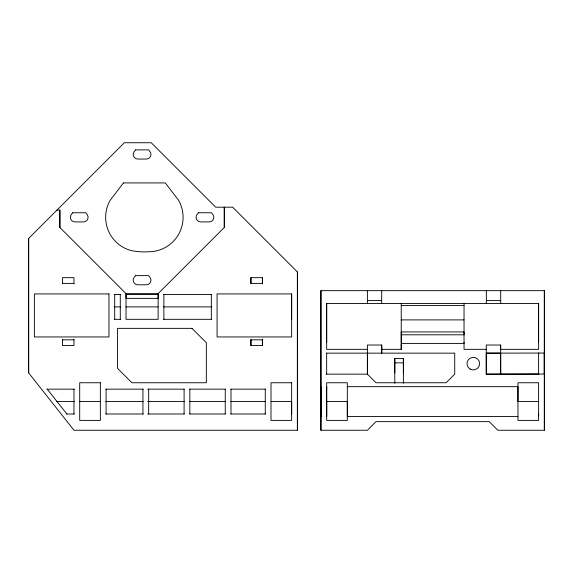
<?xml version="1.0" encoding="UTF-8"?>
<svg xmlns="http://www.w3.org/2000/svg" width="573" height="573" viewBox="0 0 573 573"><rect width="100%" height="100%" fill="white"/><g stroke="black" fill="none" stroke-linecap="round" stroke-linejoin="round"><path stroke-width="0.86" d="M28.65 372.894L28.65 238.411L124.32 142.741L151.236 142.741L215.692 207.197L232.659 207.197L297.394 271.924L297.394 430.259L73.967 430.259L28.65 372.894L28.65 238.411M224.294 227.474L224.294 207.197L224.294 227.474L158.141 293.627L126.017 293.627L59.864 227.474L59.864 210.062L56.999 210.062M120.28 319.311L120.28 294.472M126.017 293.627L126.017 319.311L158.141 319.311L158.141 293.627L158.141 298.375L126.017 298.375L126.017 294.472L158.141 294.472M250.924 345.562L250.924 339.825L262.398 339.825L262.398 345.562L250.924 345.562L250.924 339.381M250.924 283.843L250.924 277.661L262.398 277.661L262.398 283.9M262.398 345.412L262.398 339.173M291.657 413.993L291.657 401.573L271 401.573M291.65 319.311L291.65 294.472M297.387 430.259L297.394 271.924M320.93 430.259L320.93 290.661L544.35 290.661L544.35 430.259L497.83 430.259L489.227 421.649L376.003 421.649L367.4 430.259L320.93 430.259L320.93 290.661M326.667 374.148L326.667 353.154M539 374.047L486.276 374.148L486.276 345.025L500.652 345.025L500.652 349.337L538.613 349.337L538.613 303.468L326.667 303.468L326.667 349.337L367.4 349.337M347.317 386.668L347.317 420.396L326.667 420.396L326.667 382.75L347.317 382.75L347.317 386.668L517.963 386.668L517.963 401.573L538.613 401.573M367.4 374.778L367.4 352.409M381.74 345.025L381.74 353.154L381.74 345.025L367.4 345.025L367.4 374.148L376.003 382.75L446.116 382.75L454.726 374.148L454.726 353.154L326.288 353.154M394.776 372.894L394.776 358.548L403.385 358.548L403.385 383.323M381.74 349.337L401.236 349.337L401.236 331.939L464.037 331.939L464.037 334.797L401.236 334.797M403.385 372.894L403.385 358.548M464.037 342.339L464.037 349.337L486.276 349.337M500.702 303.468L500.702 290.661M517.963 416.478L517.963 382.75L538.613 382.75L538.613 420.396L517.963 420.396L517.963 416.478L347.317 416.478L347.317 401.573L326.667 401.573L326.66 416.478L326.674 386.668L326.667 389.153M381.661 303.468L381.74 290.661M538.606 374.047L544.343 374.04L544.336 353.047L538.599 353.054L538.606 374.047L497.88 374.148L486.276 374.148L486.276 353.154L538.949 353.061M544.336 353.047L544.343 374.04M62.5 283.399L73.967 283.399M114.077 294.472L120.896 294.472M163.498 294.472L211.716 294.472M367.4 300.596L381.675 300.596M486.355 300.596L500.702 300.596M401.236 305.516L464.037 305.516M114.321 306.892L120.581 306.892M125.938 306.892L158.105 306.892M163.47 306.892L211.716 306.892M114.321 319.311L120.581 319.311M163.47 319.311L211.716 319.311M401.236 319.899L464.037 319.899M62.5 339.825L73.967 339.825M486.276 353.147L500.652 353.147L500.702 374.14M394.783 362.852L403.385 362.852M326.288 374.148L367.4 374.148M46.828 389.153L74.375 389.153M105.719 389.153L143.243 389.153M147.705 389.153L184.334 389.153M189.699 389.153L225.433 389.153M230.797 389.153L265.643 389.153M56.634 401.573L74.383 401.573M79.704 401.573L100.354 401.573M105.719 401.573L143.243 401.573M147.705 401.573L184.334 401.573M189.699 401.573L225.433 401.573M230.797 401.573L265.643 401.573M66.432 413.993L74.397 413.993M105.719 413.993L143.243 413.993M147.705 413.993L184.334 413.993M189.699 413.993L225.433 413.993M230.797 413.993L265.643 413.993M47.237 389.153L66.862 413.993M320.93 386.668L320.937 416.478M544.35 290.661L544.35 430.259M538.613 303.468L538.613 342.339M538.613 413.993L538.613 416.478M500.652 345.025L500.702 374.778M486.355 290.661L486.355 303.468M464.037 303.468L464.037 343.406L401.236 343.406L401.236 349.337M401.236 303.468L401.236 342.339M394.783 358.548L394.783 383.323M367.4 290.661L367.4 303.468M326.667 303.468L326.667 342.339M265.263 389.153L265.263 413.993M262.398 277.661L262.398 283.399L250.924 283.399L250.924 277.661M230.991 389.153L230.991 413.993M225.253 389.153L225.253 413.993M211.337 294.472L211.337 319.311M189.835 389.153L189.835 413.993M184.098 389.153L184.098 413.993M163.878 294.472L163.878 319.311M148.679 389.153L148.679 413.993M142.942 389.153L142.942 413.993M114.7 294.472L114.7 319.311M106.091 389.153L106.091 413.993M73.967 389.153L73.967 413.993M73.967 283.907L73.967 277.661L62.5 277.661L62.5 283.843M73.967 339.237L73.967 345.562L62.5 345.562L62.5 339.381M59.864 210.062L59.864 227.474M72.692 212.748L70.93 215.04A4.591 4.591 0 0 0 74.905 221.923L83.508 221.923A4.591 4.591 0 0 0 87.483 215.04L85.721 212.748L72.692 212.748M135.565 149.875L133.803 152.167A4.591 4.591 0 0 0 137.778 159.05L146.38 159.05A4.591 4.591 0 0 0 150.355 152.167L148.593 149.875L135.565 149.875M123.467 182.916L110.267 200.127A34.423 34.423 0 0 0 131.16 250.58A67.234 67.234 0 0 0 148.679 251.755A34.423 34.423 0 0 0 178.482 200.127L165.282 182.916L123.467 182.916M135.55 275.642L133.803 277.912A4.591 4.591 0 0 0 137.778 284.802L146.38 284.802A4.591 4.591 0 0 0 150.355 277.912L148.608 275.634L135.55 275.642M198.437 212.748L196.675 215.04A4.591 4.591 0 0 0 200.65 221.923L209.252 221.923A4.591 4.591 0 0 0 213.228 215.04L211.466 212.748L198.437 212.748M108.963 293.928L34.387 293.928L34.387 336.953L108.963 336.953L108.963 293.928M291.65 293.928L217.074 293.928L217.074 336.953L291.65 336.953L291.65 293.928M191.984 328.35L117.565 328.35L117.565 368.41L131.912 382.75L206.33 382.75L206.33 342.69L191.984 328.35M100.354 382.75L79.704 382.75L79.704 420.396L100.354 420.396L100.354 382.75M291.65 382.75L271 382.75L271 420.396L291.65 420.396L291.65 382.75M470.139 369.098A6.31 6.31 0 0 0 479.615 363.647A6.31 6.31 0 0 0 470.161 358.168A6.31 6.31 0 0 0 470.139 369.098"/></g></svg>
